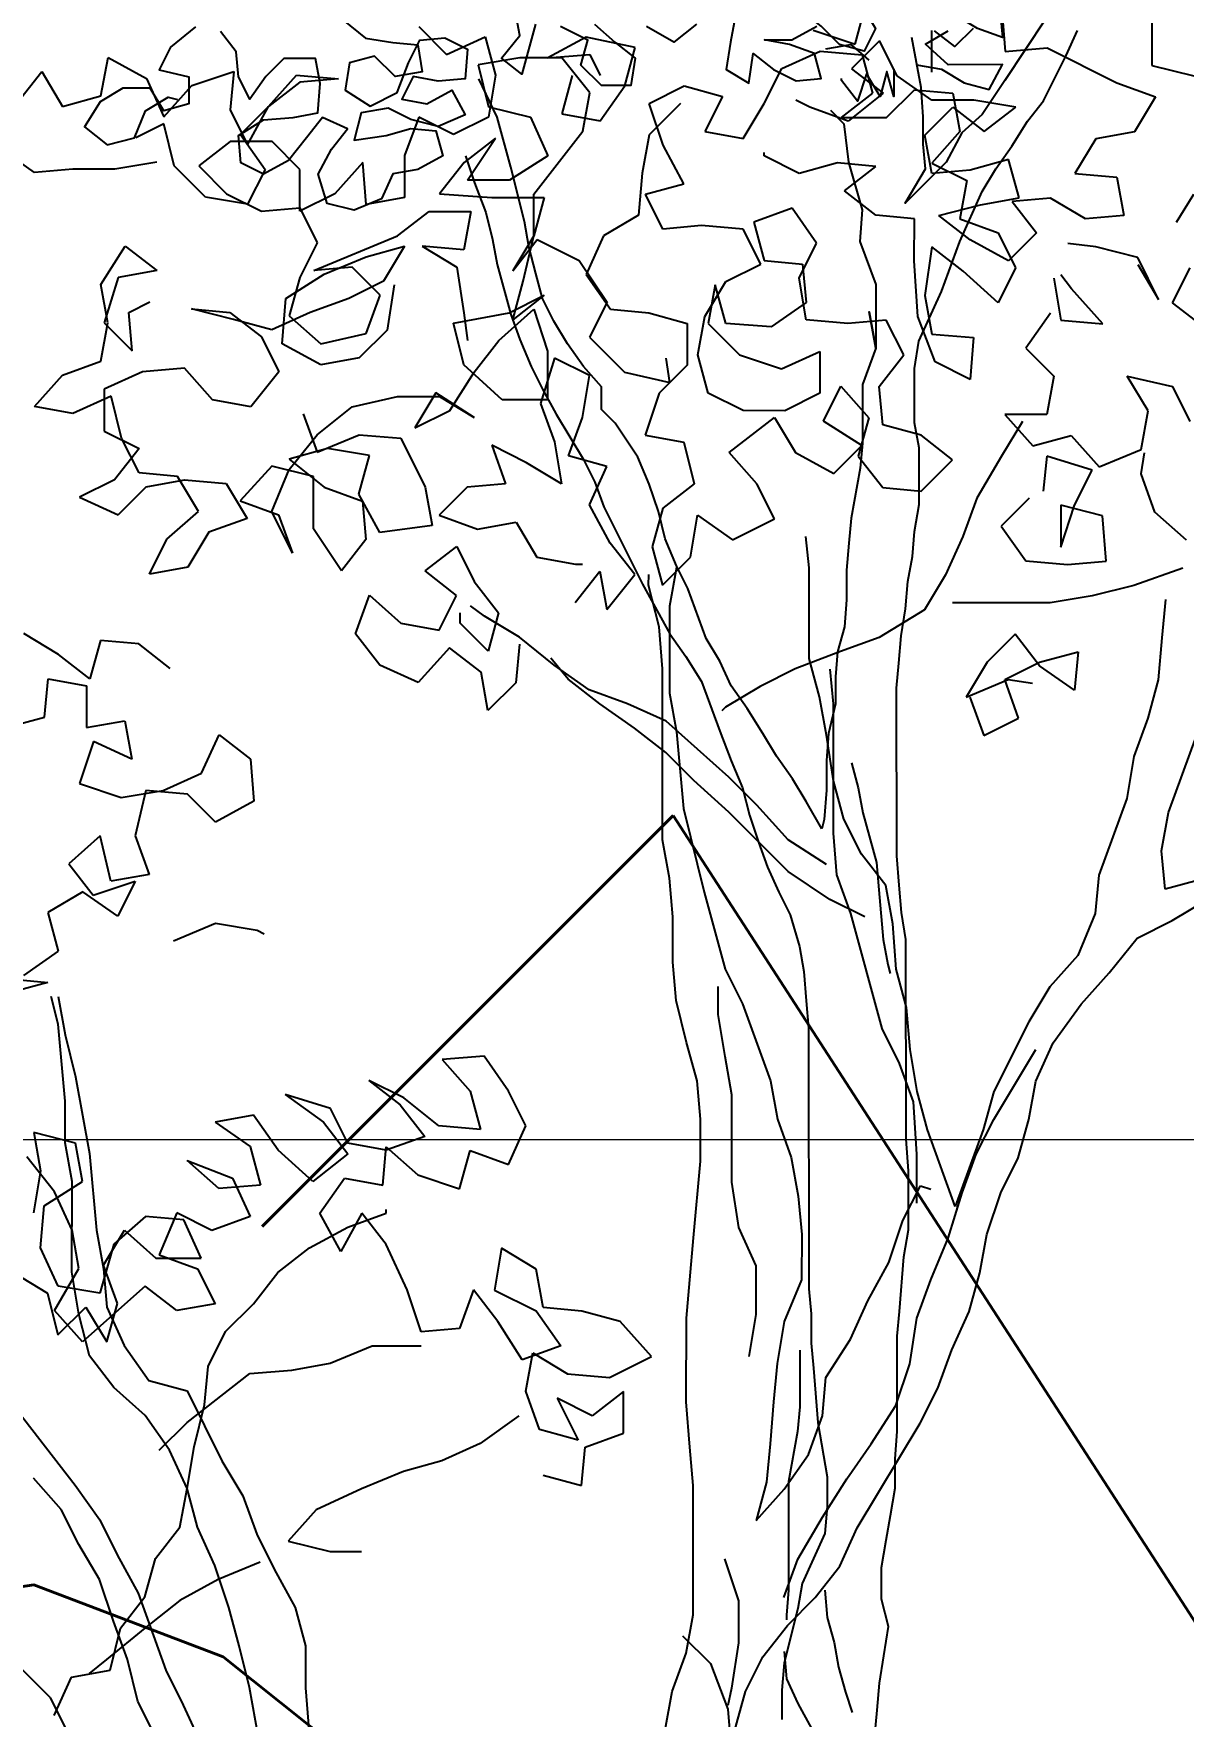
# Model space of a CAD drawing. Header units: millimetres. Extents: x 684983 to 685377, y 990360 to 990509.
# Drawn here: x 685069.249 to 685069.724, y 990429.8 to 990430.495 of the extents above; entities that cross this region are included whole.
import ezdxf

# ---------------------------------------------------------------- set-up
doc = ezdxf.new("R2010")
doc.units = ezdxf.units.MM
doc.layers.add('grid', color=8, linetype='Continuous', lineweight=9)
doc.layers.add('GRID LEVELS', color=7, linetype='Continuous', lineweight=13)
doc.layers.add('MAHAGONY', color=7, linetype='Continuous')
doc.layers.add('TEAK', color=7, linetype='Continuous')
doc.styles.get("Standard").update_dxf_attribs({"font": 'RomanS'})

# ---------------------------------------------------------------- blocks, each defined once
blk = doc.blocks.new('TREE30')
at = {"color": 15, "flags": 128}
for points in [[(0.15948, 1.73798), (0.14449, 1.70794), (0.13451, 1.68591), (0.12851, 1.6759), (0.12352, 1.66588), (0.11852, 1.65387), (0.11453, 1.64285), (0.10953, 1.63284), (0.10654, 1.62083), (0.10255, 1.60982), (0.09656, 1.58779), (0.09457, 1.57678), (0.09158, 1.56577), (0.07359, 1.53873), (0.06359, 1.52371), (0.05459, 1.51569), (0.0476, 1.50267), (0.0296, 1.48464), (0.0386, 1.49966), (0.03758, 1.51067), (0.03757, 1.52268), (0.03656, 1.53569), (0.03254, 1.55771)], [(0.01522, 0.79705), (0.0172, 0.81907), (0.01819, 0.83108), (0.02018, 0.84309), (0.02217, 0.8561), (0.01916, 0.86811), (0.01914, 0.88212), (0.02113, 0.89413), (0.02313, 0.90515), (0.02512, 0.91716), (0.0251, 0.93017), (0.02609, 0.94218), (0.02606, 0.98421), (0.02705, 0.99523), (0.02903, 1.01925), (0.03102, 1.03126), (0.03099, 1.05728), (0.02998, 1.07129), (0.0299, 1.15937), (0.02789, 1.17138), (0.02687, 1.18338), (0.02586, 1.19639), (0.02579, 1.27046), (0.02678, 1.28147), (0.02777, 1.29348), (0.02977, 1.30549), (0.03076, 1.3175), (0.03275, 1.32851), (0.03374, 1.33952), (0.03573, 1.35154), (0.03571, 1.37656), (0.03369, 1.38756), (0.03367, 1.41158), (0.03566, 1.4236), (0.04565, 1.44562), (0.05364, 1.46765), (0.06363, 1.48968), (0.06962, 1.49969), (0.07662, 1.50971), (0.08361, 1.52072), (0.09061, 1.52974), (0.1006, 1.54976), (0.1056, 1.56078)], [(-0.00718, 1.20837), (-0.01419, 1.22038), (-0.02021, 1.23038), (-0.02722, 1.24038), (-0.03324, 1.25039), (-0.04025, 1.26139), (-0.04727, 1.27139), (-0.05228, 1.2824), (-0.0583, 1.2924), (-0.06632, 1.31441), (-0.07134, 1.32441), (-0.07635, 1.33642), (-0.07937, 1.34843), (-0.08338, 1.36043), (-0.0884, 1.37244), (-0.09842, 1.38744), (-0.10443, 1.39344), (-0.10444, 1.40345), (-0.11245, 1.41245), (-0.11947, 1.42245), (-0.12548, 1.43246), (-0.1305, 1.44246), (-0.13351, 1.45347), (-0.13652, 1.46547), (-0.13853, 1.47648), (-0.14456, 1.5005), (-0.15059, 1.52251), (-0.15861, 1.53952)], [(-0.00346, 1.52565), (0.00255, 1.51965), (0.00456, 1.50263), (0.01059, 1.48162), (0.0096, 1.46761), (0.01662, 1.4486), (0.01665, 1.42058), (0.01363, 1.43659), (0.01665, 1.42058), (0.01066, 1.40456), (0.01068, 1.37854), (0.00969, 1.36752), (0.00571, 1.3455), (0.00472, 1.33449), (0.00373, 1.32248), (0.00374, 1.30947), (0.00275, 1.29746), (-0.00024, 1.28645), (-0.00123, 1.27544), (-0.00122, 1.26343), (-0.00421, 1.25041), (-0.0052, 1.2384), (-0.00519, 1.22539), (-0.00618, 1.21238), (-0.00718, 1.20837)], [(-0.16458, 1.50548), (-0.16057, 1.49348), (-0.15555, 1.48047), (-0.15254, 1.46846), (-0.15053, 1.45745), (-0.1445, 1.43544), (-0.14049, 1.42444), (-0.13547, 1.41243), (-0.13046, 1.40243), (-0.12444, 1.39142), (-0.11242, 1.37142), (-0.1074, 1.36141), (-0.10339, 1.35041), (-0.08634, 1.31639), (-0.07431, 1.29439), (-0.0673, 1.28438), (-0.06028, 1.27338), (-0.05225, 1.25137), (-0.04724, 1.23836), (-0.04222, 1.22636), (-0.03921, 1.21435), (-0.0352, 1.20234), (-0.03118, 1.19134), (-0.02617, 1.18033), (-0.02115, 1.17033), (-0.01714, 1.15632), (-0.01513, 1.14531), (-0.01411, 1.1323), (-0.0131, 1.12029), (-0.013, 1.0052), (-0.01199, 0.99419), (-0.01197, 0.98118), (-0.01096, 0.97017), (-0.00894, 0.94615), (-0.00491, 0.92213), (-0.0049, 0.90912), (-0.00589, 0.89711), (-0.01588, 0.87508), (-0.01787, 0.86407), (-0.02385, 0.84005), (-0.02484, 0.82804), (-0.02483, 0.81502)], [(0.00581, 1.23741), (0.00882, 1.2264), (0.01083, 1.2154), (0.01686, 1.19338), (0.01787, 1.18137), (0.01989, 1.15936), (0.0219, 1.14835), (0.02291, 1.14435)], [(-0.01697, 0.97817), (-0.01695, 0.95315), (-0.01794, 0.94214), (-0.02193, 0.92012), (-0.02188, 0.87208), (-0.02287, 0.86107), (-0.02287, 0.85906)], [(-0.00587, 0.87209), (-0.00486, 0.86008), (-0.00184, 0.84907), (0.00017, 0.83807), (0.00318, 0.82706), (0.00619, 0.81806)], [(-0.02386, 0.84505), (-0.02285, 0.83304), (-0.01783, 0.82204), (-0.01182, 0.81103), (-0.0078, 0.79903), (-0.00379, 0.78802), (0.00624, 0.76601), (0.01125, 0.75601), (0.01627, 0.745), (0.01827, 0.742)]]:
    blk.add_lwpolyline(points, dxfattribs=at)
at = {"color": 3, "flags": 128}
for points in [[(-0.06255, 1.56363), (-0.07255, 1.55561), (-0.08457, 1.5626)], [(-0.10759, 1.56358), (-0.09857, 1.55559), (-0.08956, 1.54859), (-0.09155, 1.53658), (-0.10456, 1.53656), (-0.11358, 1.54556), (-0.11058, 1.55658), (-0.1226, 1.56257)], [(-0.13361, 1.56356), (-0.13959, 1.54154), (-0.14861, 1.54853), (-0.14061, 1.55855), (-0.14262, 1.56956)], [(-0.21868, 1.56548), (-0.20867, 1.55749), (-0.19666, 1.5555), (-0.18564, 1.5545), (-0.18363, 1.5425), (-0.19564, 1.54048), (-0.20466, 1.54948), (-0.21566, 1.54647), (-0.21765, 1.53446), (-0.20664, 1.52746), (-0.19463, 1.53348), (-0.18964, 1.54649), (-0.18465, 1.55651), (-0.17364, 1.55752), (-0.16362, 1.55252), (-0.16461, 1.53951), (-0.17662, 1.5385), (-0.18763, 1.54049), (-0.19263, 1.53048), (-0.18162, 1.52849), (-0.17061, 1.5345), (-0.1646, 1.5235), (-0.1766, 1.51848), (-0.18862, 1.52147), (-0.19863, 1.52647), (-0.21064, 1.52446), (-0.21363, 1.51244), (-0.19962, 1.51446), (-0.18861, 1.51747), (-0.1776, 1.51648), (-0.17459, 1.50547), (-0.18559, 1.49946), (-0.1966, 1.49745), (-0.2016, 1.48643), (-0.2136, 1.48142), (-0.22561, 1.48441), (-0.22963, 1.49742), (-0.22364, 1.50843), (-0.21664, 1.51745), (-0.22765, 1.52244), (-0.23465, 1.51343), (-0.24265, 1.50341), (-0.25365, 1.49739), (-0.26366, 1.50239), (-0.26468, 1.5144), (-0.25367, 1.52141), (-0.24066, 1.52243), (-0.22965, 1.52444), (-0.22867, 1.53745), (-0.23068, 1.54846), (-0.24469, 1.54845), (-0.25269, 1.54043), (-0.25969, 1.53042), (-0.2647, 1.54042), (-0.26571, 1.55143), (-0.27272, 1.56043)], [(-0.28374, 1.56242), (-0.29474, 1.5534), (-0.29973, 1.54339), (-0.28672, 1.5404), (-0.28671, 1.52839), (-0.29771, 1.52538), (-0.30373, 1.53538), (-0.31574, 1.53537), (-0.32574, 1.52936), (-0.33274, 1.51834), (-0.32272, 1.51034), (-0.31071, 1.51336), (-0.30572, 1.52537), (-0.29572, 1.53138), (-0.29171, 1.53039)], [(0.03455, 1.5457), (0.04556, 1.54371), (0.05557, 1.53771), (0.06659, 1.53472), (0.07258, 1.54573), (0.04856, 1.54571), (0.03855, 1.55471), (0.04855, 1.56072)], [(0.05956, 1.56174), (0.05156, 1.55372), (0.04254, 1.56072)], [(-0.04554, 1.56664), (-0.04753, 1.55563), (-0.04952, 1.54362), (-0.03951, 1.53762), (-0.03752, 1.55064), (-0.0285, 1.54364), (-0.01849, 1.53864), (-0.00748, 1.53966), (-0.01049, 1.55066), (-0.02151, 1.55466), (-0.03252, 1.55665), (-0.02051, 1.55666), (-0.0095, 1.56267)], [(0.05254, 1.57074), (0.06255, 1.57675), (0.07156, 1.56875), (0.07257, 1.55774), (0.06156, 1.56174), (0.05154, 1.56773), (0.04954, 1.56873)], [(-0.01151, 1.56968), (-0.00051, 1.57369), (0.01051, 1.5717), (0.01652, 1.5617), (0.01152, 1.55168), (0.00051, 1.55468), (-0.0075, 1.56267), (-0.01251, 1.56667)], [(-0.00549, 1.55267), (0.00552, 1.55468), (0.01353, 1.54768)], [(0.02454, 1.54369), (0.02455, 1.53168), (0.02154, 1.54268), (0.01855, 1.53167), (0.01253, 1.54168), (0.00854, 1.52966), (0.00153, 1.53866), (0.00153, 1.53966)]]:
    blk.add_lwpolyline(points, dxfattribs=at)
blk = doc.blocks.new('A$C25655A80')
at = {"color": 62}
for p, q in [((0.10546, 1.78889), (0.10835, 1.79946)), ((0.14584, 1.79846), (0.14679, 1.78693)), ((-0.0147, 1.7938), (-0.00702, 1.78611)), ((0.18717, 1.79554), (0.18716, 1.78304)), ((-0.00702, 1.78611), (0.00356, 1.7909)), ((0.00356, 1.7909), (0.00644, 1.78033)), ((0.03144, 1.79088), (0.02086, 1.78512)), ((0.0449, 1.78798), (0.03144, 1.79088)), ((0.09393, 1.79274), (0.10546, 1.78889)), ((0.11219, 1.78984), (0.10449, 1.78216)), ((0.11699, 1.78022), (0.11219, 1.78984)), ((0.1266, 1.78118), (0.12661, 1.79271)), ((-0.1022, 1.77466), (-0.10026, 1.78523)), ((-0.10026, 1.78523), (-0.08969, 1.77945)), ((0.01317, 1.78513), (0.00163, 1.78321)), ((0.02471, 1.78512), (0.01317, 1.78513)), ((0.02086, 1.78512), (0.0324, 1.78607)), ((0.03239, 1.7755), (0.02471, 1.78512)), ((0.0324, 1.78607), (0.03528, 1.7803)), ((0.042, 1.77741), (0.0449, 1.78798)), ((0.08526, 1.78218), (0.09584, 1.78697)), ((0.09584, 1.78697), (0.10738, 1.786)), ((0.10738, 1.786), (0.11025, 1.77542)), ((0.14679, 1.78693), (0.15833, 1.78788)), ((0.15833, 1.78788), (0.17755, 1.77825)), ((-0.12527, 1.77276), (-0.11853, 1.7814)), ((-0.11853, 1.7814), (-0.11277, 1.77178)), ((-0.0772, 1.77752), (-0.06566, 1.78135)), ((-0.06566, 1.78135), (-0.06663, 1.77078)), ((-0.05606, 1.77173), (-0.04836, 1.78038)), ((-0.04836, 1.78038), (-0.03682, 1.7794)), ((0.00163, 1.78321), (0.00451, 1.77168)), ((0.00644, 1.78033), (0.0045, 1.76879)), ((0.02758, 1.78031), (0.02469, 1.76973)), ((0.08045, 1.77257), (0.08526, 1.78218)), ((0.10449, 1.78216), (0.11314, 1.77542)), ((0.12659, 1.77349), (0.11699, 1.78022)), ((0.18716, 1.78304), (0.1987, 1.78015)), ((-0.08969, 1.77945), (-0.0849, 1.76887)), ((-0.0849, 1.76887), (-0.0772, 1.77752)), ((-0.0474, 1.77845), (-0.05606, 1.77173)), ((-0.03682, 1.7794), (-0.0474, 1.77845)), ((0.03045, 1.76492), (0.03239, 1.7755)), ((0.03526, 1.7678), (0.042, 1.77741)), ((0.04873, 1.7726), (0.05834, 1.77739)), ((0.05834, 1.77739), (0.06892, 1.7745)), ((0.11025, 1.77542), (0.10159, 1.7687)), ((0.11314, 1.77542), (0.10352, 1.76774)), ((0.11409, 1.76869), (0.12179, 1.77637)), ((0.12179, 1.77637), (0.13236, 1.7754)), ((0.13236, 1.7754), (0.13428, 1.76483)), ((0.17755, 1.77825), (0.18812, 1.77439)), ((-0.11277, 1.77178), (-0.1022, 1.77466)), ((-0.06663, 1.77078), (-0.06183, 1.76116)), ((-0.05606, 1.77173), (-0.06375, 1.76405)), ((-0.06183, 1.76116), (-0.05606, 1.77173)), ((0.00451, 1.77168), (0.01604, 1.76878)), ((0.05738, 1.77259), (0.04872, 1.76394)), ((0.05256, 1.76106), (0.04873, 1.7726)), ((0.06892, 1.7745), (0.0641, 1.76489)), ((0.07467, 1.76296), (0.08045, 1.77257)), ((0.09295, 1.77159), (0.0891, 1.77352)), ((0.10352, 1.76774), (0.09295, 1.77159)), ((0.12466, 1.76388), (0.13236, 1.77156)), ((0.13813, 1.77348), (0.12659, 1.77349)), ((0.13236, 1.77156), (0.141, 1.76482)), ((0.14966, 1.77154), (0.13813, 1.77348)), ((0.141, 1.76482), (0.14966, 1.77154)), ((0.18812, 1.77439), (0.18234, 1.76478)), ((-0.0849, 1.76695), (-0.09259, 1.76311)), ((-0.08203, 1.75541), (-0.0849, 1.76695)), ((-0.01472, 1.76881), (-0.01858, 1.75824)), ((-0.00511, 1.76399), (-0.01472, 1.76881)), ((0.0045, 1.76879), (-0.00511, 1.76399)), ((0.01604, 1.76878), (0.02084, 1.7582)), ((0.02469, 1.76973), (0.03526, 1.7678)), ((0.10159, 1.7687), (0.11409, 1.76869)), ((-0.06664, 1.76213), (-0.0753, 1.75541)), ((-0.0551, 1.76212), (-0.06664, 1.76213)), ((-0.06375, 1.76405), (-0.05703, 1.75443)), ((-0.04742, 1.75442), (-0.0551, 1.76212)), ((0.00642, 1.76302), (-0.00224, 1.7563)), ((-0.00128, 1.75149), (0.00642, 1.76302)), ((0.01698, 1.74763), (0.03045, 1.76492)), ((0.04872, 1.76394), (0.04679, 1.75337)), ((0.0641, 1.76489), (0.07467, 1.76296)), ((0.12657, 1.7533), (0.12466, 1.76388)), ((0.13428, 1.76483), (0.12658, 1.75618)), ((0.17176, 1.76287), (0.16599, 1.75326)), ((0.18234, 1.76478), (0.17176, 1.76287)), ((-0.12048, 1.75353), (-0.13009, 1.76026)), ((-0.01858, 1.75824), (-0.01859, 1.7467)), ((0.02084, 1.7582), (0.01025, 1.75148)), ((0.05832, 1.75048), (0.05256, 1.76106)), ((0.08044, 1.75815), (0.08044, 1.75911)), ((0.09004, 1.75333), (0.08044, 1.75815)), ((0.14773, 1.75712), (0.13715, 1.75425)), ((0.1506, 1.74655), (0.14773, 1.75712)), ((-0.10991, 1.75448), (-0.12048, 1.75353)), ((-0.09837, 1.75447), (-0.10991, 1.75448)), ((-0.08683, 1.75638), (-0.09837, 1.75447)), ((-0.07338, 1.74675), (-0.08203, 1.75541)), ((-0.0753, 1.75541), (-0.06761, 1.74771)), ((-0.05703, 1.75443), (-0.06185, 1.74482)), ((-0.04743, 1.74288), (-0.04742, 1.75442)), ((-0.03012, 1.75633), (-0.03781, 1.74768)), ((-0.02916, 1.74479), (-0.03012, 1.75633)), ((-0.00224, 1.7563), (-0.00897, 1.74766)), ((0.04679, 1.75337), (0.04581, 1.74184)), ((0.10062, 1.75621), (0.09004, 1.75333)), ((0.1112, 1.75524), (0.10062, 1.75621)), ((0.10254, 1.74851), (0.1112, 1.75524)), ((0.13715, 1.75425), (0.12657, 1.7533)), ((0.12658, 1.75618), (0.13619, 1.75137)), ((0.16599, 1.75326), (0.17752, 1.75229)), ((0.17752, 1.75229), (0.17944, 1.74172)), ((-0.06761, 1.74771), (-0.05801, 1.74289)), ((-0.03781, 1.74768), (-0.04743, 1.74288)), ((-0.00897, 1.74766), (0.00544, 1.74668)), ((0.01025, 1.75148), (-0.00128, 1.75149)), ((0.01697, 1.7361), (0.01698, 1.74763)), ((0.04774, 1.7476), (0.05832, 1.75048)), ((0.05254, 1.73799), (0.04774, 1.7476)), ((0.11118, 1.74178), (0.10254, 1.74851)), ((0.13619, 1.75137), (0.13425, 1.7408)), ((0.19867, 1.74747), (0.19385, 1.73978)), ((-0.06185, 1.74482), (-0.07338, 1.74675)), ((-0.05801, 1.74289), (-0.04743, 1.74385)), ((-0.04743, 1.74385), (-0.04263, 1.73423)), ((-0.01859, 1.7467), (-0.02916, 1.74479)), ((-0.02052, 1.73613), (-0.01186, 1.74285)), ((-0.01186, 1.74285), (-0.00033, 1.74284)), ((-0.00033, 1.74284), (-0.00226, 1.73227)), ((0.00544, 1.74668), (0.01986, 1.74667)), ((0.01986, 1.74667), (0.01697, 1.7361)), ((0.08811, 1.74372), (0.07754, 1.73989)), ((0.09483, 1.7341), (0.08811, 1.74372)), ((0.12849, 1.74176), (0.14002, 1.74463)), ((0.14002, 1.74463), (0.1506, 1.74655)), ((0.15925, 1.74654), (0.14868, 1.74559)), ((0.14868, 1.74559), (0.1554, 1.73693)), ((0.16886, 1.74076), (0.15925, 1.74654)), ((0.04581, 1.74184), (0.0362, 1.73608)), ((0.06312, 1.73894), (0.05254, 1.73799)), ((0.07465, 1.73797), (0.06312, 1.73894)), ((0.07945, 1.72835), (0.07465, 1.73797)), ((0.07754, 1.73989), (0.08041, 1.72931)), ((0.12176, 1.74081), (0.11118, 1.74178)), ((0.12175, 1.72927), (0.12176, 1.74081)), ((0.13713, 1.73502), (0.12849, 1.74176)), ((0.13425, 1.7408), (0.14482, 1.73694)), ((0.17944, 1.74172), (0.16886, 1.74076)), ((-0.10224, 1.72275), (-0.0955, 1.73331)), ((-0.0955, 1.73331), (-0.08686, 1.72658)), ((-0.04263, 1.73423), (-0.04745, 1.72462)), ((-0.0436, 1.72654), (-0.02052, 1.73613)), ((0.01697, 1.7361), (0.01119, 1.72649)), ((0.01119, 1.72649), (0.01793, 1.73513)), ((0.01407, 1.7236), (0.01697, 1.7361)), ((0.01793, 1.73513), (0.02946, 1.72936)), ((0.0362, 1.73608), (0.03138, 1.72551)), ((0.09002, 1.72449), (0.09483, 1.7341)), ((0.1477, 1.72925), (0.13713, 1.73502)), ((0.14482, 1.73694), (0.14962, 1.72732)), ((0.1554, 1.73693), (0.1477, 1.72925)), ((0.17174, 1.73307), (0.16405, 1.73404)), ((-0.04072, 1.72557), (-0.02918, 1.73037)), ((-0.02918, 1.73037), (-0.0186, 1.73324)), ((-0.0186, 1.73324), (-0.02438, 1.72364)), ((-0.01379, 1.73324), (-0.00419, 1.72746)), ((-0.00226, 1.73227), (-0.01379, 1.73324)), ((0.02946, 1.72936), (0.03714, 1.71781)), ((0.08041, 1.72931), (0.09098, 1.72834)), ((0.12269, 1.71389), (0.12175, 1.72927)), ((0.12656, 1.73311), (0.12462, 1.71966)), ((0.1352, 1.72637), (0.12656, 1.73311)), ((0.18327, 1.73018), (0.17174, 1.73307)), ((0.18903, 1.71863), (0.18327, 1.73018)), ((-0.09744, 1.72467), (-0.10129, 1.71217)), ((-0.08686, 1.72658), (-0.09744, 1.72467)), ((-0.0513, 1.71885), (-0.04072, 1.72557)), ((-0.04745, 1.72462), (-0.05034, 1.71405)), ((-0.03303, 1.72749), (-0.0436, 1.72654)), ((-0.02534, 1.71979), (-0.03303, 1.72749)), ((-0.00419, 1.72746), (-0.00228, 1.71496)), ((0.03138, 1.72551), (0.0381, 1.71589)), ((0.06983, 1.72355), (0.07945, 1.72835)), ((0.09193, 1.71296), (0.09002, 1.72449)), ((0.09098, 1.72834), (0.09193, 1.71776)), ((0.14481, 1.71771), (0.1352, 1.72637)), ((0.14962, 1.72732), (0.14481, 1.71771)), ((0.16019, 1.72443), (0.16211, 1.71289)), ((0.165, 1.72154), (0.16212, 1.72539)), ((0.18327, 1.72825), (0.18903, 1.71863)), ((0.19287, 1.71767), (0.19769, 1.72728)), ((-0.10033, 1.71217), (-0.10224, 1.72275)), ((-0.02438, 1.72364), (-0.03399, 1.71884)), ((-0.0292, 1.70922), (-0.02534, 1.71979)), ((-0.02149, 1.72267), (-0.02343, 1.71018)), ((0.01022, 1.71495), (0.01984, 1.71975)), ((0.01118, 1.71303), (0.01407, 1.7236)), ((0.01984, 1.71975), (0.01118, 1.71303)), ((0.06405, 1.71394), (0.06983, 1.72355)), ((0.06695, 1.72259), (0.06501, 1.71202)), ((0.06982, 1.71201), (0.06695, 1.72259)), ((0.12462, 1.71966), (0.12653, 1.70908)), ((0.17364, 1.71192), (0.165, 1.72154)), ((-0.09456, 1.71505), (-0.08879, 1.71793)), ((-0.09361, 1.70447), (-0.09456, 1.71505)), ((-0.07726, 1.71599), (-0.06668, 1.71502)), ((-0.06572, 1.7131), (-0.07726, 1.71599)), ((-0.06668, 1.71502), (-0.05804, 1.70829)), ((-0.04457, 1.715), (-0.05515, 1.71021)), ((-0.05227, 1.70636), (-0.0513, 1.71885)), ((-0.03399, 1.71884), (-0.04457, 1.715)), ((-0.00516, 1.71208), (0.01022, 1.71495)), ((-0.00228, 1.71496), (-0.00132, 1.70727)), ((0.00733, 1.70727), (0.01695, 1.71591)), ((0.01695, 1.71591), (0.02079, 1.70437)), ((0.03714, 1.71781), (0.03233, 1.7082)), ((0.0381, 1.71589), (0.04867, 1.71492)), ((0.04867, 1.71492), (0.05925, 1.71202)), ((0.09193, 1.71776), (0.08232, 1.71104)), ((0.15922, 1.71482), (0.15249, 1.70521)), ((0.20152, 1.71093), (0.19287, 1.71767)), ((-0.10226, 1.7016), (-0.10033, 1.71217)), ((-0.10129, 1.71217), (-0.09361, 1.70447)), ((-0.05515, 1.71021), (-0.06572, 1.7131)), ((-0.05034, 1.71405), (-0.0417, 1.70635)), ((-0.02343, 1.71018), (-0.03113, 1.70249)), ((-0.00229, 1.70055), (-0.00516, 1.71208)), ((0.05925, 1.71202), (0.05923, 1.70049)), ((0.06212, 1.70337), (0.06405, 1.71394)), ((0.06501, 1.71202), (0.07366, 1.70336)), ((0.08232, 1.71104), (0.06982, 1.71201)), ((0.10347, 1.71198), (0.09193, 1.71296)), ((0.11404, 1.71294), (0.10347, 1.71198)), ((0.11884, 1.70332), (0.11404, 1.71294)), ((0.12749, 1.70139), (0.12269, 1.71389)), ((0.16211, 1.71289), (0.17364, 1.71192)), ((-0.05804, 1.70829), (-0.05324, 1.69867)), ((-0.0417, 1.70058), (-0.05227, 1.70636)), ((-0.0417, 1.70635), (-0.0292, 1.70922)), ((0.00059, 1.69862), (0.00733, 1.70727)), ((0.03233, 1.7082), (0.04193, 1.69858)), ((0.12653, 1.70908), (0.13807, 1.70811)), ((0.13807, 1.70811), (0.1371, 1.69657)), ((-0.11284, 1.69776), (-0.10226, 1.7016)), ((-0.03113, 1.70249), (-0.0417, 1.70058)), ((0.02271, 1.70245), (0.01885, 1.68995)), ((0.02079, 1.70437), (0.02077, 1.69091)), ((0.03232, 1.69763), (0.02271, 1.70245)), ((0.05442, 1.69569), (0.05347, 1.70242)), ((0.065, 1.69279), (0.06212, 1.70337)), ((0.07366, 1.70336), (0.08519, 1.6995)), ((0.08519, 1.6995), (0.09577, 1.7043)), ((0.09577, 1.7043), (0.09576, 1.69277)), ((0.1121, 1.69467), (0.11884, 1.70332)), ((0.1371, 1.69657), (0.12749, 1.70139)), ((0.15249, 1.70521), (0.16017, 1.69751)), ((-0.12054, 1.68912), (-0.11284, 1.69776)), ((-0.09073, 1.6987), (-0.10131, 1.69391)), ((-0.07919, 1.69965), (-0.09073, 1.6987)), ((-0.07151, 1.691), (-0.07919, 1.69965)), ((-0.05324, 1.69867), (-0.06094, 1.68906)), ((-0.00615, 1.68805), (0.00059, 1.69862)), ((0.00828, 1.69092), (-0.00229, 1.70055)), ((0.03038, 1.6861), (0.03232, 1.69763)), ((0.04193, 1.69858), (0.05442, 1.69569)), ((0.05923, 1.70049), (0.05154, 1.69281)), ((0.16017, 1.69751), (0.15824, 1.68694)), ((0.18036, 1.69749), (0.19285, 1.6946)), ((0.18611, 1.68788), (0.18036, 1.69749)), ((-0.09939, 1.69198), (-0.10997, 1.68719)), ((-0.10131, 1.69391), (-0.10132, 1.68237)), ((-0.09651, 1.68044), (-0.09939, 1.69198)), ((-0.03306, 1.68904), (-0.02056, 1.69191)), ((-0.02056, 1.69191), (-0.00903, 1.6919)), ((-0.00999, 1.69286), (-0.01576, 1.68325)), ((0.00058, 1.68612), (-0.00999, 1.69286)), ((-0.00903, 1.6919), (0.00058, 1.68612)), ((0.05154, 1.69281), (0.04768, 1.68127)), ((0.0746, 1.68798), (0.065, 1.69279)), ((0.09576, 1.69277), (0.08614, 1.68797)), ((0.09671, 1.68507), (0.10153, 1.69468)), ((0.10153, 1.69468), (0.10921, 1.68602)), ((0.11305, 1.6841), (0.1121, 1.69467)), ((0.19285, 1.6946), (0.19765, 1.68498)), ((-0.10997, 1.68719), (-0.12054, 1.68912)), ((-0.06094, 1.68906), (-0.07151, 1.691)), ((-0.04652, 1.68713), (-0.04269, 1.67655)), ((-0.04268, 1.68136), (-0.03306, 1.68904)), ((-0.01576, 1.68325), (-0.00615, 1.68805)), ((0.02077, 1.69091), (0.00828, 1.69092)), ((0.01885, 1.68995), (0.02269, 1.67937)), ((0.08614, 1.68797), (0.0746, 1.68798)), ((0.1467, 1.68695), (0.15438, 1.67829)), ((0.15824, 1.68694), (0.1467, 1.68695)), ((0.18418, 1.6773), (0.18611, 1.68788)), ((-0.10132, 1.68237), (-0.09171, 1.67756)), ((0.02653, 1.67553), (0.03038, 1.6861)), ((0.07075, 1.67645), (0.08325, 1.68605)), ((0.08325, 1.68605), (0.08901, 1.67643)), ((0.10728, 1.67834), (0.09671, 1.68507)), ((0.10921, 1.68602), (0.10632, 1.67545)), ((0.12362, 1.6812), (0.11305, 1.6841)), ((0.15151, 1.68502), (0.14573, 1.67542)), ((-0.09172, 1.67083), (-0.09651, 1.68044)), ((-0.05038, 1.67175), (-0.04268, 1.68136)), ((-0.04269, 1.67655), (-0.03115, 1.68135)), ((-0.03115, 1.68135), (-0.01961, 1.68037)), ((-0.01961, 1.68037), (-0.01289, 1.66691)), ((0.00538, 1.67843), (0.00922, 1.66785)), ((0.01499, 1.67361), (0.00538, 1.67843)), ((0.02269, 1.67937), (0.0246, 1.66784)), ((0.04768, 1.68127), (0.05825, 1.67934)), ((0.05825, 1.67934), (0.06113, 1.6678)), ((0.09958, 1.67065), (0.10728, 1.67834)), ((0.13227, 1.67447), (0.12362, 1.6812)), ((0.15438, 1.67829), (0.16496, 1.68117)), ((0.16496, 1.68117), (0.17264, 1.67251)), ((-0.09171, 1.67756), (-0.09845, 1.66891)), ((-0.0398, 1.67751), (-0.05038, 1.67463)), ((-0.05038, 1.67463), (-0.04077, 1.66694)), ((-0.02827, 1.67558), (-0.0398, 1.67751)), ((-0.03116, 1.665), (-0.02827, 1.67558)), ((0.0246, 1.66784), (0.01499, 1.67361)), ((0.0371, 1.67263), (0.02653, 1.67553)), ((0.07843, 1.66779), (0.07075, 1.67645)), ((0.08901, 1.67643), (0.09958, 1.67065)), ((0.10632, 1.67545), (0.11304, 1.66679)), ((0.12361, 1.66582), (0.13227, 1.67447)), ((0.14573, 1.67542), (0.13899, 1.66389)), ((0.15823, 1.6754), (0.15726, 1.66579)), ((0.17072, 1.67155), (0.15823, 1.6754)), ((0.17264, 1.67251), (0.18418, 1.6773)), ((0.18418, 1.67057), (0.18514, 1.67634)), ((-0.09845, 1.66891), (-0.10807, 1.66411)), ((-0.08114, 1.66986), (-0.09172, 1.67083)), ((-0.0898, 1.66698), (-0.07922, 1.66889)), ((-0.07538, 1.66024), (-0.08114, 1.66986)), ((-0.07922, 1.66889), (-0.06769, 1.66792)), ((-0.05519, 1.67272), (-0.06385, 1.66311)), ((-0.0552, 1.66022), (-0.05038, 1.67175)), ((-0.04365, 1.66982), (-0.05519, 1.67272)), ((-0.04367, 1.6554), (-0.04365, 1.66982)), ((0.03228, 1.66206), (0.0371, 1.67263)), ((0.1659, 1.66194), (0.17072, 1.67155)), ((0.18801, 1.66), (0.18418, 1.67057)), ((-0.10807, 1.66411), (-0.0975, 1.6593)), ((-0.0975, 1.6593), (-0.0898, 1.66698)), ((-0.06769, 1.66792), (-0.06193, 1.6583)), ((-0.04077, 1.66694), (-0.0302, 1.66308)), ((-0.0254, 1.65442), (-0.03116, 1.665)), ((-0.01289, 1.66691), (-0.01098, 1.65633)), ((-0.00136, 1.6669), (-0.00906, 1.65922)), ((0.00922, 1.66785), (-0.00136, 1.6669)), ((0.06113, 1.6678), (0.05247, 1.66108)), ((0.08323, 1.65817), (0.07843, 1.66779)), ((0.11304, 1.66679), (0.12361, 1.66582)), ((0.13899, 1.66389), (0.13513, 1.65332)), ((0.15341, 1.66387), (0.14571, 1.65619)), ((-0.08404, 1.65256), (-0.07538, 1.66024)), ((-0.06385, 1.66311), (-0.05328, 1.65926)), ((-0.04944, 1.64868), (-0.0552, 1.66022)), ((-0.05328, 1.65926), (-0.04944, 1.64868)), ((-0.0302, 1.66308), (-0.02925, 1.6525)), ((-0.00906, 1.65922), (0.00152, 1.65536)), ((0.03804, 1.65148), (0.03228, 1.66206)), ((0.05247, 1.66108), (0.04958, 1.65051)), ((0.06015, 1.64762), (0.06208, 1.65915)), ((0.06208, 1.65915), (0.07169, 1.65241)), ((0.16205, 1.65041), (0.1659, 1.66194)), ((0.16206, 1.66194), (0.16205, 1.65041)), ((0.17359, 1.65905), (0.16206, 1.66194)), ((0.19666, 1.6523), (0.18801, 1.66)), ((-0.06193, 1.6583), (-0.07251, 1.65447)), ((-0.03599, 1.64386), (-0.04367, 1.6554)), ((-0.01098, 1.65633), (-0.0254, 1.65442)), ((0.00152, 1.65536), (0.01209, 1.65727)), ((0.01209, 1.65727), (0.01785, 1.64766)), ((0.07169, 1.65241), (0.08323, 1.65817)), ((0.14571, 1.65619), (0.15243, 1.64657)), ((0.17454, 1.64655), (0.17359, 1.65905)), ((-0.08886, 1.64295), (-0.08404, 1.65256)), ((-0.07251, 1.65447), (-0.07828, 1.64486)), ((-0.02925, 1.6525), (-0.03599, 1.64386)), ((-0.01291, 1.64384), (-0.00426, 1.65056)), ((-0.00426, 1.65056), (0.00054, 1.64094)), ((0.04476, 1.64282), (0.03804, 1.65148)), ((0.04958, 1.65051), (0.05245, 1.63993)), ((0.09283, 1.6447), (0.09188, 1.65336)), ((0.13513, 1.65332), (0.13032, 1.64275)), ((0.01785, 1.64766), (0.02842, 1.64572)), ((0.02842, 1.64572), (0.03035, 1.64572)), ((0.05245, 1.63993), (0.06015, 1.64762)), ((0.15243, 1.64657), (0.16397, 1.6456)), ((0.16397, 1.6456), (0.17454, 1.64655)), ((-0.07828, 1.64486), (-0.08886, 1.64295)), ((-0.00427, 1.6371), (-0.01291, 1.64384)), ((0.00054, 1.64094), (0.00726, 1.63228)), ((0.02841, 1.63515), (0.03515, 1.64379)), ((0.03515, 1.64379), (0.03706, 1.63322)), ((0.03706, 1.63322), (0.04476, 1.64282)), ((0.0486, 1.63994), (0.04861, 1.64282)), ((0.0563, 1.64474), (0.05437, 1.63416)), ((0.09281, 1.61971), (0.09283, 1.6447)), ((0.13032, 1.64275), (0.12454, 1.63314)), ((0.19569, 1.64461), (0.18223, 1.63981)), ((-0.03216, 1.62655), (-0.0283, 1.63712)), ((-0.0283, 1.63712), (-0.01966, 1.62942)), ((-0.00908, 1.62749), (-0.00427, 1.6371)), ((0.05148, 1.6284), (0.0486, 1.63994)), ((0.17069, 1.63694), (0.15915, 1.63503)), ((0.18223, 1.63981), (0.17069, 1.63694)), ((0.19087, 1.63596), (0.1899, 1.62539)), ((-0.00332, 1.62941), (-0.00331, 1.63229)), ((0.00342, 1.63133), (-0.00043, 1.63421)), ((0.01302, 1.62555), (0.00342, 1.63133)), ((0.00726, 1.63228), (0.00437, 1.62171)), ((0.05437, 1.63416), (0.05435, 1.61013)), ((0.12454, 1.63314), (0.11204, 1.62546)), ((0.15915, 1.63503), (0.13223, 1.63505)), ((-0.01966, 1.62942), (-0.00908, 1.62749)), ((0.00437, 1.62171), (-0.00332, 1.62941)), ((0.05243, 1.61686), (0.05148, 1.6284)), ((-0.11387, 1.62086), (-0.12348, 1.62664)), ((-0.10233, 1.62469), (-0.10523, 1.61412)), ((-0.09176, 1.62372), (-0.10233, 1.62469)), ((-0.08311, 1.61699), (-0.09176, 1.62372)), ((-0.02544, 1.61789), (-0.03216, 1.62655)), ((-0.00621, 1.62268), (-0.01487, 1.61308)), ((0.00244, 1.61595), (-0.00621, 1.62268)), ((0.01302, 1.62363), (0.01205, 1.61305)), ((0.02263, 1.61785), (0.01302, 1.62555)), ((0.11204, 1.62546), (0.10146, 1.62162)), ((0.14953, 1.62639), (0.14183, 1.6187)), ((0.15625, 1.61773), (0.14953, 1.62639)), ((0.1899, 1.62539), (0.18893, 1.61385)), ((-0.10523, 1.61412), (-0.11387, 1.62086)), ((-0.01487, 1.61308), (-0.02544, 1.61789)), ((0.02647, 1.614), (0.02167, 1.61977)), ((0.03224, 1.61111), (0.02263, 1.61785)), ((0.10146, 1.62162), (0.08896, 1.61683)), ((0.09568, 1.60913), (0.09281, 1.61971)), ((0.14183, 1.6187), (0.13606, 1.6091)), ((0.14663, 1.61389), (0.15625, 1.61869)), ((0.15625, 1.61869), (0.16683, 1.62156)), ((0.16586, 1.61099), (0.15625, 1.61773)), ((0.16683, 1.62156), (0.16586, 1.61099)), ((-0.11773, 1.60356), (-0.11676, 1.61413)), ((-0.11676, 1.61413), (-0.10619, 1.6122)), ((0.00435, 1.60537), (0.00244, 1.61595)), ((0.01205, 1.61305), (0.00435, 1.60537)), ((0.03512, 1.60726), (0.02647, 1.614)), ((0.05239, 1.56976), (0.05243, 1.61686)), ((0.08896, 1.61683), (0.07934, 1.61203)), ((0.09952, 1.60721), (0.09857, 1.61682)), ((0.13606, 1.6091), (0.1476, 1.61389)), ((0.15047, 1.60331), (0.14663, 1.61389)), ((0.1476, 1.61389), (0.15432, 1.61292)), ((0.18893, 1.61385), (0.18604, 1.60328)), ((-0.10619, 1.6122), (-0.1062, 1.60067)), ((0.04281, 1.60726), (0.03224, 1.61111)), ((0.05435, 1.61013), (0.05626, 1.59956)), ((0.07934, 1.61203), (0.06972, 1.60627)), ((0.09759, 1.59856), (0.09568, 1.60913)), ((0.13702, 1.60909), (0.14085, 1.59852)), ((-0.12831, 1.60069), (-0.11773, 1.60356)), ((0.04472, 1.60053), (0.03512, 1.60726)), ((0.05338, 1.60244), (0.04281, 1.60726)), ((0.06972, 1.60627), (0.06876, 1.60531)), ((0.09949, 1.57164), (0.09952, 1.60721)), ((-0.1062, 1.60067), (-0.09562, 1.60258)), ((-0.09562, 1.60258), (-0.09371, 1.592)), ((0.05337, 1.59379), (0.04472, 1.60053)), ((0.07067, 1.58704), (0.05338, 1.60244)), ((0.05626, 1.59956), (0.05816, 1.5784)), ((0.14085, 1.59852), (0.15047, 1.60331)), ((0.18604, 1.60328), (0.18218, 1.59271)), ((-0.10428, 1.59682), (-0.10814, 1.58529)), ((-0.09371, 1.592), (-0.10428, 1.59682)), ((-0.07449, 1.58814), (-0.06967, 1.59871)), ((-0.06967, 1.59871), (-0.06103, 1.59197)), ((0.0995, 1.58606), (0.09759, 1.59856)), ((0.19178, 1.57732), (0.19949, 1.59846)), ((-0.06103, 1.59197), (-0.06008, 1.58044)), ((0.06105, 1.58609), (0.05337, 1.59379)), ((0.18218, 1.59271), (0.18025, 1.58118)), ((-0.10814, 1.58529), (-0.09661, 1.58143)), ((-0.08507, 1.58334), (-0.07449, 1.58814)), ((0.07066, 1.57743), (0.06105, 1.58609)), ((0.07835, 1.57935), (0.07067, 1.58704)), ((0.10238, 1.57548), (0.0995, 1.58606)), ((-0.09661, 1.58143), (-0.08507, 1.58334)), ((-0.08987, 1.58335), (-0.09277, 1.57085)), ((-0.07834, 1.58237), (-0.08987, 1.58335)), ((-0.07066, 1.57468), (-0.07834, 1.58237)), ((-0.06008, 1.58044), (-0.07066, 1.57468)), ((0.18025, 1.58118), (0.17254, 1.56004)), ((0.05816, 1.5784), (0.06391, 1.55533)), ((0.08698, 1.56107), (0.07066, 1.57743)), ((0.08699, 1.56973), (0.07835, 1.57935)), ((0.18985, 1.56675), (0.19178, 1.57732)), ((0.10044, 1.5601), (0.09949, 1.57164)), ((0.10718, 1.56586), (0.10238, 1.57548)), ((-0.10238, 1.57086), (-0.11104, 1.56318)), ((-0.09951, 1.55836), (-0.10238, 1.57086)), ((-0.09277, 1.57085), (-0.08893, 1.56027)), ((0.0543, 1.55918), (0.05239, 1.56976)), ((0.09756, 1.56299), (0.08699, 1.56973)), ((0.1908, 1.55617), (0.18985, 1.56675)), ((-0.11104, 1.56318), (-0.10432, 1.55452)), ((0.1139, 1.55721), (0.10718, 1.56586)), ((-0.10432, 1.55452), (-0.09278, 1.55836)), ((-0.08893, 1.56027), (-0.09951, 1.55836)), ((-0.09278, 1.55836), (-0.0976, 1.54875)), ((0.05525, 1.54861), (0.0543, 1.55918)), ((0.09851, 1.55337), (0.08698, 1.56107)), ((0.10428, 1.54952), (0.10044, 1.5601)), ((0.11581, 1.54663), (0.1139, 1.55721)), ((0.17254, 1.56004), (0.17157, 1.54946)), ((0.20138, 1.55905), (0.1908, 1.55617)), ((-0.1072, 1.55548), (-0.11682, 1.54973)), ((-0.0976, 1.54875), (-0.1072, 1.55548)), ((0.06391, 1.55533), (0.06966, 1.53417)), ((0.10812, 1.54856), (0.09851, 1.55337)), ((0.19272, 1.54752), (0.20233, 1.55328)), ((-0.11682, 1.54973), (-0.11395, 1.53915)), ((0.05524, 1.53611), (0.05525, 1.54861)), ((0.1129, 1.51779), (0.10428, 1.54952)), ((0.17157, 1.54946), (0.16675, 1.53793)), ((-0.08222, 1.542), (-0.07068, 1.5468)), ((-0.07068, 1.5468), (-0.05915, 1.54487)), ((-0.05915, 1.54487), (-0.05723, 1.5439)), ((0.11676, 1.53413), (0.11581, 1.54663)), ((0.1831, 1.54272), (0.19272, 1.54752)), ((-0.11395, 1.53915), (-0.12357, 1.53243)), ((0.1754, 1.53312), (0.1831, 1.54272)), ((0.05619, 1.52553), (0.05524, 1.53611)), ((0.06966, 1.53417), (0.07445, 1.52456)), ((0.11963, 1.52355), (0.11676, 1.53413)), ((0.16675, 1.53793), (0.15905, 1.52929)), ((-0.11684, 1.5305), (-0.12742, 1.52763)), ((-0.12741, 1.53147), (-0.11684, 1.5305)), ((0.06772, 1.52168), (0.06773, 1.52937)), ((0.1677, 1.52447), (0.1754, 1.53312)), ((-0.11397, 1.51896), (-0.11588, 1.52665)), ((-0.11396, 1.52665), (-0.11205, 1.51608)), ((0.05906, 1.514), (0.05619, 1.52553)), ((0.15905, 1.52929), (0.15328, 1.51968)), ((0.06963, 1.51014), (0.06772, 1.52168)), ((0.07445, 1.52456), (0.08213, 1.5034)), ((0.12059, 1.51202), (0.11963, 1.52355)), ((0.16, 1.5139), (0.1677, 1.52447)), ((-0.11206, 1.49781), (-0.11397, 1.51896)), ((-0.11205, 1.51608), (-0.10917, 1.50454)), ((0.1177, 1.50818), (0.1129, 1.51779)), ((0.15328, 1.51968), (0.14365, 1.50046)), ((0.06194, 1.50342), (0.05906, 1.514)), ((0.1225, 1.50048), (0.12059, 1.51202)), ((0.14364, 1.49277), (0.15519, 1.51199)), ((0.15518, 1.50333), (0.16, 1.5139)), ((0.0033, 1.5102), (-0.00823, 1.50925)), ((-0.00823, 1.50925), (-0.00055, 1.50059)), ((0.01003, 1.50058), (0.0033, 1.5102)), ((0.07155, 1.49957), (0.06963, 1.51014)), ((0.12153, 1.4976), (0.1177, 1.50818)), ((-0.10917, 1.50454), (-0.10535, 1.48339)), ((-0.02842, 1.5035), (-0.01978, 1.49677)), ((-0.01882, 1.49869), (-0.02842, 1.5035)), ((0.06289, 1.49284), (0.06194, 1.50342)), ((0.08213, 1.5034), (0.08404, 1.49283)), ((0.15325, 1.49276), (0.15518, 1.50333)), ((-0.11207, 1.48628), (-0.11206, 1.49781)), ((-0.0515, 1.49968), (-0.04093, 1.49198)), ((-0.03901, 1.49582), (-0.0515, 1.49968)), ((-0.00921, 1.49099), (-0.01882, 1.49869)), ((-0.00055, 1.50059), (0.00233, 1.49002)), ((0.01482, 1.49097), (0.01003, 1.50058)), ((0.07153, 1.47553), (0.07155, 1.49957)), ((0.12248, 1.48318), (0.12153, 1.4976)), ((0.12537, 1.4899), (0.1225, 1.50048)), ((0.14365, 1.50046), (0.14075, 1.48989)), ((-0.06016, 1.49392), (-0.07073, 1.49201)), ((-0.05344, 1.4843), (-0.06016, 1.49392)), ((-0.03421, 1.4862), (-0.03901, 1.49582)), ((-0.01978, 1.49677), (-0.01306, 1.48811)), ((0.06288, 1.48131), (0.06289, 1.49284)), ((0.08404, 1.49283), (0.08787, 1.48225)), ((0.13882, 1.48316), (0.14364, 1.49277)), ((0.15036, 1.48219), (0.15325, 1.49276)), ((-0.12072, 1.48917), (-0.11881, 1.47859)), ((-0.10919, 1.48627), (-0.12072, 1.48917)), ((-0.07073, 1.49201), (-0.06113, 1.48527)), ((-0.04093, 1.49198), (-0.03421, 1.48332)), ((-0.01306, 1.48811), (-0.02364, 1.48427)), ((0.00233, 1.49002), (-0.00921, 1.49099)), ((0.01001, 1.4804), (0.01482, 1.49097)), ((0.13304, 1.46875), (0.12537, 1.4899)), ((0.14075, 1.48989), (0.13304, 1.46875)), ((-0.11016, 1.4757), (-0.11207, 1.48628)), ((-0.10728, 1.4757), (-0.10919, 1.48627)), ((-0.10535, 1.48339), (-0.10344, 1.46224)), ((-0.06113, 1.48527), (-0.05825, 1.47469)), ((-0.04383, 1.47564), (-0.05344, 1.4843)), ((-0.03421, 1.48332), (-0.04383, 1.47564)), ((-0.02364, 1.48427), (-0.03421, 1.4862)), ((-0.02461, 1.47466), (-0.02363, 1.48523)), ((-0.02363, 1.48523), (-0.01499, 1.47753)), ((-0.00346, 1.47368), (-0.00056, 1.48425)), ((-0.00056, 1.48425), (0.01001, 1.4804)), ((0.12247, 1.46972), (0.12248, 1.48318)), ((0.13497, 1.47259), (0.13882, 1.48316)), ((-0.11497, 1.47282), (-0.12265, 1.48244)), ((-0.11881, 1.47859), (-0.12074, 1.46706)), ((-0.07843, 1.48144), (-0.06594, 1.47662)), ((-0.06979, 1.47374), (-0.07843, 1.48144)), ((0.06094, 1.46016), (0.06288, 1.48131)), ((0.08787, 1.48225), (0.08979, 1.47167)), ((0.14554, 1.47258), (0.15036, 1.48219)), ((-0.11786, 1.46898), (-0.10728, 1.4757)), ((-0.11018, 1.45071), (-0.11016, 1.4757)), ((-0.05825, 1.47469), (-0.06979, 1.47374)), ((-0.06594, 1.47662), (-0.06114, 1.46604)), ((-0.04192, 1.46699), (-0.03518, 1.47659)), ((-0.03518, 1.47659), (-0.02461, 1.47466)), ((-0.01499, 1.47753), (-0.00346, 1.47368)), ((0.07344, 1.46303), (0.07153, 1.47553)), ((0.11862, 1.46492), (0.12344, 1.47452)), ((0.12344, 1.47452), (0.12632, 1.47356)), ((-0.11017, 1.46224), (-0.11497, 1.47282)), ((0.08979, 1.47167), (0.09074, 1.4611)), ((0.13111, 1.4601), (0.13497, 1.47259)), ((0.14169, 1.46105), (0.14554, 1.47258)), ((-0.11883, 1.45744), (-0.11786, 1.46898)), ((-0.08998, 1.46607), (-0.09864, 1.45839)), ((-0.07941, 1.4651), (-0.08998, 1.46607)), ((-0.08133, 1.46702), (-0.08615, 1.45549)), ((-0.07172, 1.46221), (-0.08133, 1.46702)), ((-0.07461, 1.45452), (-0.07941, 1.4651)), ((-0.06114, 1.46604), (-0.07172, 1.46221)), ((-0.03616, 1.45641), (-0.04192, 1.46699)), ((-0.03038, 1.46697), (-0.03616, 1.45641)), ((-0.03423, 1.46313), (-0.02365, 1.46697)), ((-0.02366, 1.45832), (-0.03038, 1.46697)), ((-0.02365, 1.46697), (-0.02365, 1.46793)), ((0.11476, 1.45338), (0.11862, 1.46492)), ((-0.10826, 1.45167), (-0.11017, 1.46224)), ((-0.10344, 1.46224), (-0.10153, 1.45166)), ((-0.10153, 1.45262), (-0.09575, 1.46223)), ((-0.09575, 1.46223), (-0.08711, 1.45453)), ((-0.04481, 1.45737), (-0.03423, 1.46313)), ((0.05997, 1.44863), (0.06094, 1.46016)), ((0.07823, 1.45246), (0.07344, 1.46303)), ((0.09074, 1.4611), (0.09073, 1.4486)), ((0.1263, 1.44857), (0.13111, 1.4601)), ((0.13976, 1.45048), (0.14169, 1.46105)), ((-0.13613, 1.4565), (-0.11692, 1.44494)), ((-0.11403, 1.44686), (-0.11883, 1.45744)), ((-0.09864, 1.45839), (-0.1025, 1.44493)), ((-0.08615, 1.45549), (-0.07558, 1.45164)), ((-0.05347, 1.45065), (-0.04481, 1.45737)), ((-0.0179, 1.44581), (-0.02366, 1.45832)), ((0.00806, 1.45733), (0.00613, 1.44579)), ((0.01767, 1.45155), (0.00806, 1.45733)), ((-0.115, 1.44014), (-0.10826, 1.45167)), ((-0.10827, 1.43917), (-0.11018, 1.45071)), ((-0.09769, 1.44204), (-0.10153, 1.45262)), ((-0.10153, 1.45166), (-0.10058, 1.44108)), ((-0.08711, 1.45453), (-0.07461, 1.45452)), ((-0.07558, 1.45164), (-0.07078, 1.44202)), ((-0.0602, 1.44201), (-0.05347, 1.45065)), ((0.01958, 1.44097), (0.01767, 1.45155)), ((0.07822, 1.439), (0.07823, 1.45246)), ((0.10899, 1.44281), (0.11476, 1.45338)), ((-0.1025, 1.44493), (-0.11403, 1.44686)), ((-0.09, 1.44684), (-0.10732, 1.43148)), ((-0.08135, 1.4401), (-0.09, 1.44684)), ((0.05899, 1.43805), (0.05997, 1.44863)), ((0.09073, 1.4486), (0.08591, 1.43707)), ((0.12244, 1.438), (0.1263, 1.44857)), ((0.13686, 1.43991), (0.13976, 1.45048)), ((-0.11692, 1.44494), (-0.11404, 1.43341)), ((-0.10059, 1.43147), (-0.09769, 1.44204)), ((-0.07078, 1.44202), (-0.08135, 1.4401)), ((-0.0679, 1.43432), (-0.0602, 1.44201)), ((-0.01407, 1.43428), (-0.0179, 1.44581)), ((0.00036, 1.4458), (-0.00349, 1.43523)), ((0.00708, 1.43714), (0.00036, 1.4458)), ((0.00613, 1.44579), (0.01766, 1.44001)), ((0.10417, 1.43224), (0.10899, 1.44281)), ((-0.10732, 1.43148), (-0.115, 1.44014)), ((-0.11404, 1.43341), (-0.10635, 1.44109)), ((-0.1054, 1.42763), (-0.10827, 1.43917)), ((-0.10635, 1.44109), (-0.10059, 1.43147)), ((-0.10058, 1.44108), (-0.09578, 1.43051)), ((0.0138, 1.42656), (0.00708, 1.43714)), ((0.01766, 1.44001), (0.02438, 1.4304)), ((0.03016, 1.44), (0.01958, 1.44097)), ((0.04073, 1.43711), (0.03016, 1.44)), ((0.04937, 1.42749), (0.04073, 1.43711)), ((0.05897, 1.41498), (0.05899, 1.43805)), ((0.07629, 1.42746), (0.07822, 1.439)), ((0.08591, 1.43707), (0.08398, 1.42553)), ((0.12051, 1.4255), (0.12244, 1.438)), ((0.13205, 1.42934), (0.13686, 1.43991)), ((-0.07272, 1.42472), (-0.0679, 1.43432)), ((-0.00349, 1.43523), (-0.01407, 1.43428)), ((0.09743, 1.42168), (0.10417, 1.43224)), ((-0.09868, 1.41897), (-0.1054, 1.42763)), ((-0.09578, 1.43051), (-0.08906, 1.42089)), ((-0.03907, 1.42565), (-0.02753, 1.43044)), ((-0.02753, 1.43044), (-0.01407, 1.43043)), ((0.02438, 1.4304), (0.0138, 1.42656)), ((0.01476, 1.41791), (0.01669, 1.42848)), ((0.01669, 1.42848), (0.0263, 1.4227)), ((0.03783, 1.42173), (0.04937, 1.42749)), ((0.12819, 1.41876), (0.13205, 1.42934)), ((-0.0785, 1.40934), (-0.06118, 1.42278)), ((-0.07369, 1.41414), (-0.07272, 1.42472)), ((-0.06118, 1.42278), (-0.04965, 1.42373)), ((-0.04965, 1.42373), (-0.03907, 1.42565)), ((0.08398, 1.42553), (0.08301, 1.41496)), ((0.11665, 1.41397), (0.12051, 1.4255)), ((-0.09003, 1.41127), (-0.09868, 1.41897)), ((-0.08906, 1.42089), (-0.07849, 1.41799)), ((0.0263, 1.4227), (0.03783, 1.42173)), ((0.09646, 1.4111), (0.09743, 1.42168)), ((0.12338, 1.40916), (0.12819, 1.41876)), ((-0.12944, 1.41804), (-0.10928, 1.39207)), ((-0.07849, 1.41799), (-0.06889, 1.39876)), ((-0.07658, 1.40261), (-0.07369, 1.41414)), ((0.01859, 1.40733), (0.01476, 1.41791)), ((0.02341, 1.41598), (0.02916, 1.40444)), ((0.03301, 1.41116), (0.02341, 1.41598)), ((0.04167, 1.41788), (0.03301, 1.41116)), ((0.04166, 1.40635), (0.04167, 1.41788)), ((0.05992, 1.40248), (0.05897, 1.41498)), ((0.08301, 1.41496), (0.08203, 1.40343)), ((0.10991, 1.4034), (0.11665, 1.41397)), ((-0.08331, 1.40165), (-0.09003, 1.41127)), ((-0.0862, 1.40166), (-0.0785, 1.40934)), ((0.01283, 1.41118), (0.00225, 1.4035)), ((0.09261, 1.40053), (0.09646, 1.4111)), ((0.10605, 1.38033), (0.12338, 1.40916)), ((0.02916, 1.40444), (0.01859, 1.40733)), ((0.03108, 1.40251), (0.04166, 1.40635)), ((-0.07851, 1.39108), (-0.08331, 1.40165)), ((-0.07851, 1.39108), (-0.07658, 1.40261)), ((0.00225, 1.4035), (-0.00833, 1.3987)), ((0.03011, 1.39194), (0.03108, 1.40251)), ((0.06087, 1.39191), (0.05992, 1.40248)), ((0.08203, 1.40343), (0.08106, 1.39285)), ((0.08587, 1.39093), (0.09261, 1.40053)), ((0.10317, 1.39379), (0.10991, 1.4034)), ((-0.06889, 1.39876), (-0.06314, 1.38914)), ((-0.01891, 1.39583), (-0.03045, 1.39103)), ((-0.00833, 1.3987), (-0.01891, 1.39583)), ((-0.11313, 1.38534), (-0.12081, 1.394)), ((-0.10928, 1.39207), (-0.10256, 1.38245)), ((-0.08045, 1.3805), (-0.07851, 1.39108)), ((-0.07564, 1.3805), (-0.07851, 1.39108)), ((-0.03045, 1.39103), (-0.04295, 1.38528)), ((0.01954, 1.39483), (0.03011, 1.39194)), ((0.06084, 1.35634), (0.06087, 1.39191)), ((0.08106, 1.39285), (0.07817, 1.38228)), ((0.07817, 1.38228), (0.08587, 1.39093)), ((0.09644, 1.38323), (0.10317, 1.39379)), ((-0.06314, 1.38914), (-0.0593, 1.37856)), ((-0.10833, 1.37572), (-0.11313, 1.38534)), ((-0.10256, 1.38245), (-0.09776, 1.37283)), ((-0.04295, 1.38528), (-0.05065, 1.37663)), ((0.0897, 1.3717), (0.09644, 1.38323)), ((-0.08718, 1.37186), (-0.08045, 1.3805)), ((-0.07084, 1.36992), (-0.07564, 1.3805)), ((-0.0593, 1.37856), (-0.0545, 1.36894)), ((-0.05065, 1.37663), (-0.03912, 1.37374)), ((0.10123, 1.36976), (0.10605, 1.38033)), ((-0.10257, 1.3661), (-0.10833, 1.37572)), ((-0.09776, 1.37283), (-0.092, 1.36225)), ((-0.09008, 1.36129), (-0.08718, 1.37186)), ((-0.03912, 1.37374), (-0.03047, 1.37373)), ((-0.06701, 1.35838), (-0.07084, 1.36992)), ((-0.05835, 1.37087), (-0.06989, 1.36607)), ((-0.0545, 1.36894), (-0.04874, 1.35836)), ((0.06951, 1.37171), (0.07334, 1.36018)), ((0.08584, 1.36113), (0.0897, 1.3717)), ((0.09449, 1.36112), (0.10123, 1.36976)), ((-0.09874, 1.35456), (-0.10257, 1.3661)), ((-0.06989, 1.36607), (-0.08047, 1.36032)), ((-0.09681, 1.35264), (-0.09008, 1.36129)), ((-0.092, 1.36225), (-0.08433, 1.34109)), ((-0.08047, 1.36032), (-0.09009, 1.35263)), ((-0.06413, 1.3478), (-0.06701, 1.35838)), ((-0.04874, 1.35836), (-0.04587, 1.34779)), ((0.07334, 1.36018), (0.07333, 1.34864)), ((0.08679, 1.35343), (0.09449, 1.36112)), ((-0.0949, 1.34399), (-0.09874, 1.35456)), ((0.05891, 1.34577), (0.06084, 1.35634)), ((0.08006, 1.34479), (0.08679, 1.35343)), ((-0.09009, 1.35263), (-0.10067, 1.34399)), ((-0.09971, 1.34111), (-0.09681, 1.35264)), ((0.05795, 1.35058), (0.06564, 1.34288)), ((0.07333, 1.34864), (0.0714, 1.33614)), ((-0.10067, 1.34399), (-0.10548, 1.34015)), ((-0.09203, 1.33245), (-0.0949, 1.34399)), ((-0.06126, 1.33627), (-0.06413, 1.3478)), ((-0.04587, 1.34779), (-0.04588, 1.33625)), ((0.05506, 1.3352), (0.05891, 1.34577)), ((0.07524, 1.33518), (0.08006, 1.34479)), ((-0.11606, 1.33343), (-0.12374, 1.34113)), ((-0.11029, 1.33919), (-0.09971, 1.34111)), ((-0.08433, 1.34109), (-0.07953, 1.33148)), ((0.06564, 1.34288), (0.07043, 1.33038)), ((-0.1151, 1.32862), (-0.11029, 1.33919)), ((-0.05552, 1.30454), (-0.06126, 1.33627)), ((-0.04588, 1.33625), (-0.04493, 1.32472)), ((0.05312, 1.32463), (0.05506, 1.3352)), ((0.06656, 1.30346), (0.07524, 1.33518)), ((0.0714, 1.33614), (0.07043, 1.33134)), ((-0.11126, 1.32381), (-0.11606, 1.33343)), ((-0.08723, 1.32283), (-0.09203, 1.33245)), ((-0.07953, 1.33148), (-0.07473, 1.3209)), ((0.07043, 1.33038), (0.07138, 1.31788))]:
    blk.add_line(p, q, dxfattribs=at)
blk = doc.blocks.new('TR')
blk.add_blockref('A$C25655A80', (0.01921, 0.01485, 1.34531))

msp = doc.modelspace()

# ---------------------------------------------------------------- linework, layer by layer
at = {"layer": 'grid'}
msp.add_line((685085.19566, 990430.03806), (684982.76357, 990430.03806), dxfattribs=at)

# ---------------------------------------------------------------- block references
at = {"layer": 'MAHAGONY', "color": 7, "xscale": 0.9355958136093464, "yscale": 0.9355958136093464, "zscale": 0.9355958136093464}
msp.add_blockref('TREE30', (685069.581, 990429.036, 97.59), dxfattribs=at)
at = {"layer": 'TEAK', "xscale": 1.5, "yscale": 1.5, "zscale": 1.5}
msp.add_blockref('TR', (685069.401, 990427.785, 97.634), dxfattribs=at)

# ---------------------------------------------------------------- texts
at = {"layer": 'GRID LEVELS', "width": 0.5}
msp.add_text('97.62', height=0.8, rotation=45, dxfattribs=at).set_placement((685069.62998, 990429.15777, 97.61953))

doc.saveas('drawing.dxf')
